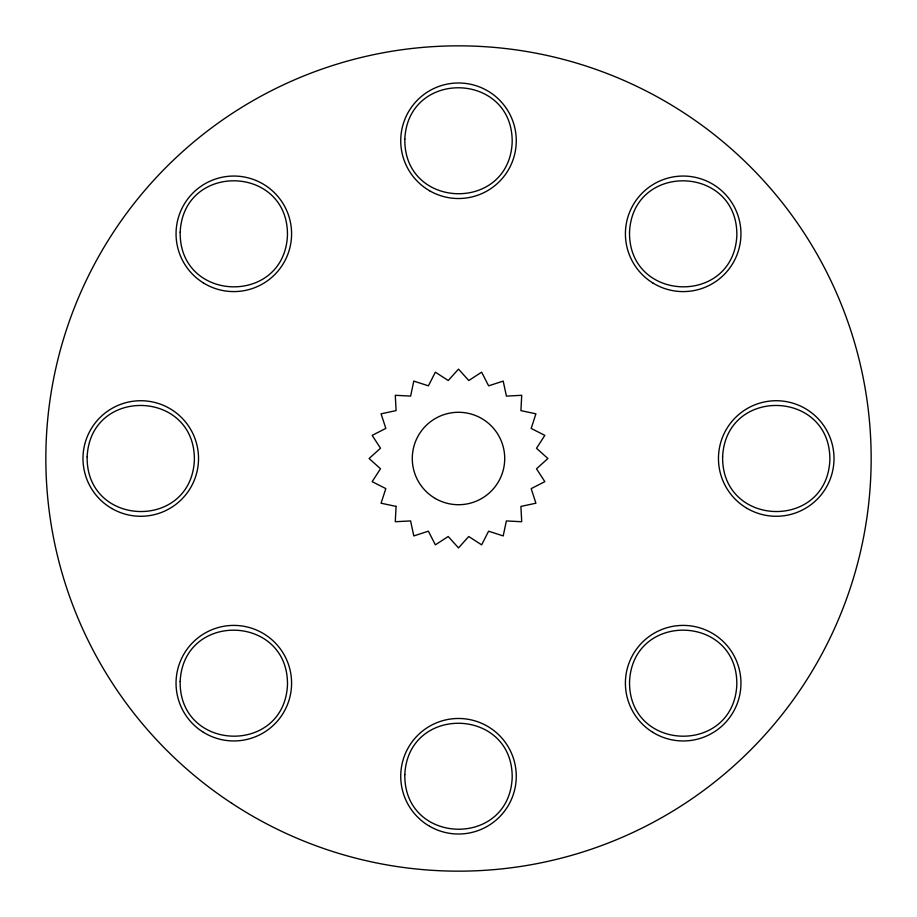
<?xml version="1.0" encoding="UTF-8"?>
<svg xmlns="http://www.w3.org/2000/svg" width="917" height="917" viewBox="0 0 917 917"><rect width="100%" height="100%" fill="white"/><g stroke="black" fill="none" stroke-linecap="round" stroke-linejoin="round"><path stroke-width="1.38" d="M87.138 456.815C86.003 527.493 191.103 530.84 194.37 460.185C195.504 389.507 90.416 386.16 87.138 456.815M180.179 232.173C179.044 302.897 284.167 306.037 287.457 235.463C288.603 164.739 183.48 161.61 180.179 232.173M180.156 681.469C179.056 752.078 284.201 755.516 287.48 684.884C288.591 614.275 183.446 610.837 180.156 681.469M404.821 139.086C403.698 209.741 508.878 212.962 512.179 142.422C513.302 71.778 408.122 68.546 404.821 139.086M404.821 774.578C403.698 845.222 508.878 848.454 512.179 777.914C513.302 707.259 408.122 704.038 404.821 774.578M629.521 232.116C628.409 302.725 733.554 306.163 736.844 235.531C737.944 164.922 632.799 161.484 629.521 232.116M629.543 681.537C628.397 752.261 733.52 755.39 736.821 684.827C737.956 614.103 632.833 610.963 629.543 681.537M722.63 456.815C721.496 527.493 826.584 530.84 829.862 460.185C830.997 389.507 725.897 386.16 722.63 456.815M396.075 506.379L395.284 521.727L410.587 520.913L413.808 535.929L428.377 531.184L435.369 544.858L448.207 536.502L458.5 547.908L468.747 536.514L481.643 544.858L488.589 531.195L503.204 535.929L506.367 520.936L521.716 521.727L520.902 506.425L535.918 503.215L531.172 488.635L544.847 481.654L536.491 468.805L547.896 458.511L536.502 448.264L544.847 435.38L531.184 428.434L535.918 413.819L520.925 410.644L521.716 395.296L506.413 396.121L503.192 381.094L488.623 385.839L481.631 372.164L468.793 380.521L458.5 369.115L448.253 380.521L435.357 372.164L428.411 385.828L413.796 381.094L410.633 396.087L395.284 395.296L396.098 410.61L381.082 413.819L385.828 428.388L372.153 435.38L380.509 448.218L369.092 458.5L380.498 468.759L372.153 481.654L385.816 488.601L381.082 503.215L396.075 506.379M231.829 803.326A412.65 412.65 0 0 0 870.462 482.399A412.65 412.65 0 0 0 273.209 89.786A412.65 412.65 0 0 0 231.829 803.326M747.355 508.534A57.771 57.771 0 0 0 834.012 458.5A57.771 57.771 0 0 0 747.355 408.466A57.771 57.771 0 0 0 747.355 508.534M652.732 732.282A57.771 57.771 0 0 0 740.925 684.999A57.771 57.771 0 0 0 655.884 632.26A57.771 57.771 0 0 0 652.732 732.282M429.615 826.274A57.771 57.771 0 0 0 516.271 776.24A57.771 57.771 0 0 0 429.615 726.218A57.771 57.771 0 0 0 429.615 826.274M203.379 732.282A57.771 57.771 0 0 0 291.56 684.999A57.771 57.771 0 0 0 206.52 632.26A57.771 57.771 0 0 0 203.379 732.282M111.874 508.534A57.771 57.771 0 0 0 198.53 458.5A57.771 57.771 0 0 0 111.874 408.466A57.771 57.771 0 0 0 111.874 508.534M203.379 282.917A57.771 57.771 0 0 0 291.56 235.635A57.771 57.771 0 0 0 206.52 182.907A57.771 57.771 0 0 0 203.379 282.917M429.615 190.782A57.771 57.771 0 0 0 516.271 140.76A57.771 57.771 0 0 0 429.615 90.726A57.771 57.771 0 0 0 429.615 190.782M652.732 282.917A57.771 57.771 0 0 0 740.925 235.635A57.771 57.771 0 0 0 655.884 182.907A57.771 57.771 0 0 0 652.732 282.917M435.392 498.527A46.217 46.217 0 0 0 504.717 458.5A46.217 46.217 0 0 0 435.392 418.473A46.217 46.217 0 0 0 435.392 498.527"/></g></svg>
